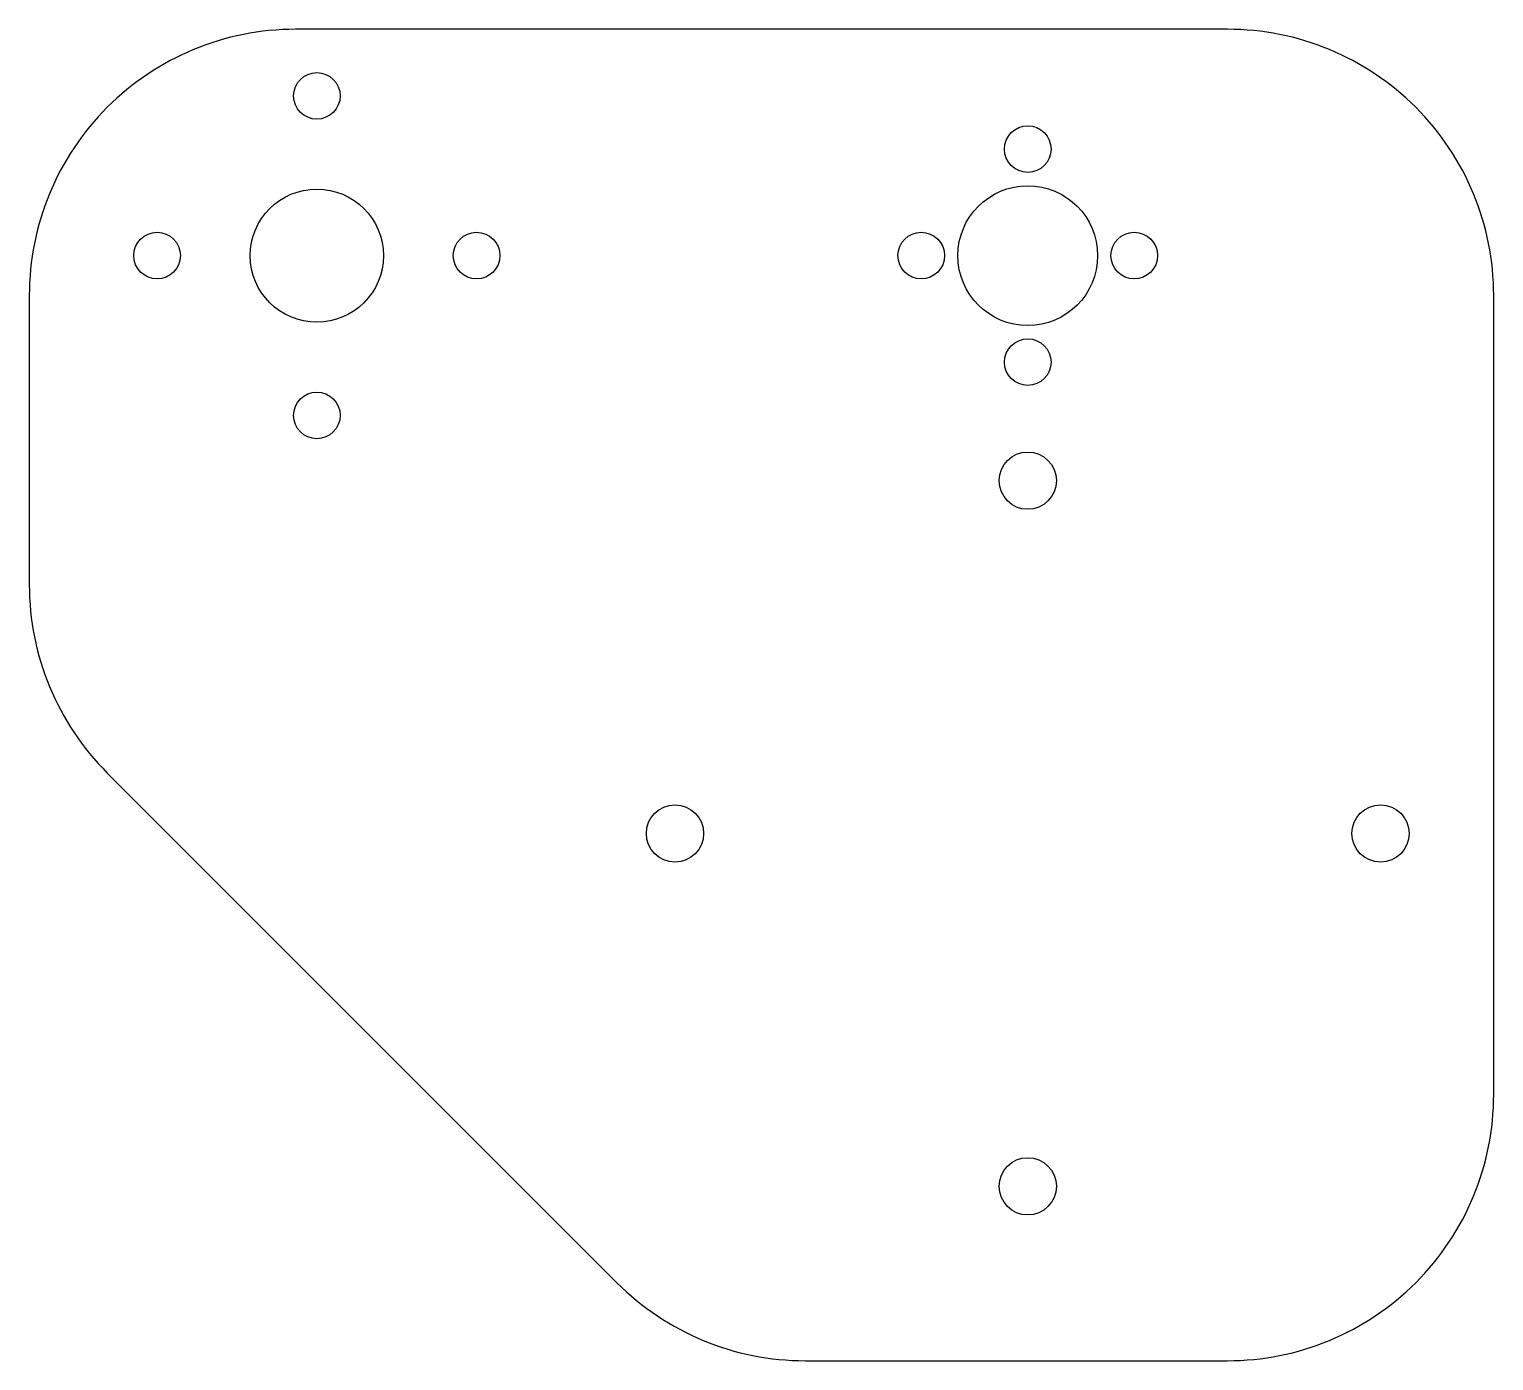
# Model space of a CAD drawing. Header units: millimetres. Extents: x -75 to 35, y -75 to 25.
import ezdxf

# ---------------------------------------------------------------- set-up
doc = ezdxf.new("R2010")
doc.units = ezdxf.units.MM

msp = doc.modelspace()

# ---------------------------------------------------------------- linework, layer by layer
msp.add_lwpolyline([(-55, 25, 0.414214), (-75, 5), (-75, -16.72, 0.198912), (-69.14, -30.86), (-30.86, -69.14, 0.198912), (-16.72, -75), (15, -75, 0.414214), (35, -55), (35, 5, 0.414214), (15, 25)], format="xyb", close=True)
for centre, radius in [((-53.4, 20), 1.75), ((0, 16), 1.75), ((0, 8), 5.25), ((-53.4, 8), 5), ((-65.4, 8), 1.75), ((-41.4, 8), 1.75), ((-8, 8), 1.75), ((8, 8), 1.75), ((0, 0), 1.75), ((-53.4, -4), 1.75), ((0, -8.9), 2.15), ((-26.5, -35.4), 2.15), ((26.5, -35.4), 2.15), ((0, -61.9), 2.15)]:
    msp.add_circle(centre, radius)

doc.saveas('drawing.dxf')
